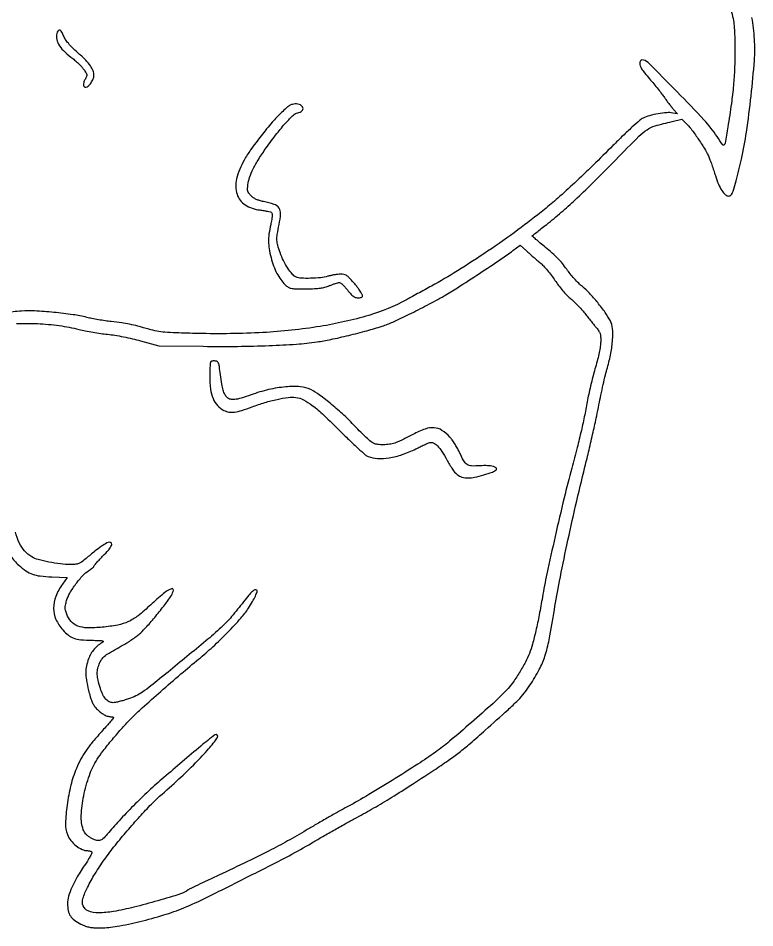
# Model space of a CAD drawing. Extents: x 33 to 1089, y 47 to 1397.
# Drawn here: x 561 to 1089, y 47 to 698 of the extents above; entities that cross this region are included whole.
import ezdxf

# ---------------------------------------------------------------- set-up
doc = ezdxf.new("R2010")
doc.units = 0

msp = doc.modelspace()

# ---------------------------------------------------------------- linework, layer by layer
for points in [[(1071.700944, 704.330643, -0.014847), (1073.15627, 698.154086, -0.027016), (1073.918954, 693.027588, -0.018567), (1074.276478, 686.71098, -0.003776), (1074.409435, 675.5, -0.010041), (1074.200012, 662.225096, -0.013688), (1073.443717, 650.280174, -0.01202), (1071.946057, 637.273982, -0.005613), (1069.412456, 620.5, -0.001598), (1067.496626, 608.946855, -0.171608), (1066.736865, 607.580363, -0.448099), (1065.694838, 607.705043, -0.006116), (1061.655212, 613.64876, 0.040808), (1052.375683, 625.451654, 0.007415), (1033.122814, 645.599988, 0.002844), (1012.175076, 666.640308, 0.198007), (1007.66317, 668.5, 0.189668), (1007.19682, 668.316495, 0.073993), (1006.757413, 667.765625, 0.059277), (1006.408588, 666.956818, 0.043657), (1006.213129, 666, 0.128451), (1006.446613, 664.358067, 0.04311), (1007.580271, 662.195957, 0.027549), (1009.686266, 659.271884, 0.00798), (1013.249626, 655, -0.004982), (1016.297244, 651.390621, -0.004417), (1019.398438, 647.574522, -0.004438), (1022.129586, 644.089448, -0.013528), (1023.897871, 641.657949, 0.007726), (1025.394069, 639.549585, 0.005379), (1027.145022, 637.214395, 0.005426), (1028.873776, 635.00972, 0.011173), (1030.283025, 633.330433), (1033.343303, 629.84497), (1029.921651, 630.484232, 0.065909), (1025.602939, 630.713649, 0.022889), (1019.4026, 629.938797, 0.023269), (1013.173654, 628.567953, 0.051539), (1008.637236, 626.82856, 0.061444), (1006.134475, 625.146072, 0.005986), (1000.672911, 620.292113, 0.007316), (994.157137, 614.183386, 0.005114), (986.984523, 607.115764, -0.004126), (972.761738, 593.045664, -0.005256), (959.403039, 580.317337, -0.005807), (947.538558, 569.503284, -0.012109), (938, 561.415399, -0.011925), (918.869603, 546.714318, -0.008961), (897.163622, 531.432062, -0.009096), (875.601653, 517.387488, -0.015427), (857, 506.531231, 0.000323), (852.12062, 503.877756, 0.000274), (846.96875, 501.068127, 0.000276), (842.278084, 498.503326, 0.000776), (839, 496.701941, -0.055158), (811.978106, 485.473442, -0.030775), (777.183281, 477.616232, -0.026879), (736.053271, 473.206137, -0.019053), (689.63261, 472.511236, -0.002132), (673.743371, 472.946662, -0.013672), (665.71155, 473.421116, -0.025441), (660.068934, 474.200274, -0.023498), (654.380429, 475.562689, 0.005715), (646.380599, 477.782154, 0.014771), (640.548077, 479.145726, 0.015636), (634.838631, 480.119057, 0.007127), (627.326649, 481.050237, -0.009039), (623.008519, 481.602283, -0.006273), (618.149552, 482.375347, -0.006328), (613.501107, 483.235545, -0.01295), (609.884592, 484.050105, 0.02687), (599.961327, 485.996746, 0.010618), (586.146867, 487.64493, 0.010458), (572.419231, 488.698474, 0.031035), (562.980459, 488.638349, 0.022933), (551.073586, 487.271697, 0.019065)], [(555.374575, 312.934475, 0.054042), (561.025315, 306.596095, 0.033244), (566.221094, 302.494505, 0.065145), (570.908124, 300.10374, 0.056638), (576.474309, 298.809737, 0.019867), (584.672566, 298.189297), (595.845131, 297.789064), (592.321769, 292.8848, 0.063422), (587.610823, 284.185376, 0.094488), (586.055171, 275.695254, 0.100735), (587.758153, 267.625855, 0.081058), (592.557362, 260.147424, 0.042362), (596.606644, 256.346184, 0.082647), (600.47363, 254.2124, 0.063736), (605.466639, 253.137727, 0.01717), (613.575714, 252.728973, -0.004855), (618.283263, 252.607782, -0.028565), (620.74233, 252.379511, -0.147141), (621.530492, 252.006665, -0.508759), (621.481204, 251.536783, 0.04085), (618.061285, 249.163407, 0.043121), (615.139399, 246.304409, 0.043704), (612.784571, 243.024928, 0.044369), (611.049278, 239.402162, 0.038092), (609.596003, 234.383702, 0.052068), (609.118634, 229.705319, 0.041676), (609.583153, 224.29579, 0.015409), (611.102576, 216.791754, 0.012183), (612.269767, 212.31344, 0.028384), (613.412525, 209.042143, 0.036856), (614.688542, 206.508249, 0.045118), (616.25102, 204.366885, 0.035402), (618.888528, 201.760365, 0.043008), (621.710183, 199.734214, 0.048224), (624.478771, 198.429408, 0.086224), (626.95034, 198, -0.030215), (627.735591, 197.952503, -0.046975), (628.397912, 197.808073, -0.059662), (628.858788, 197.597949, -0.261701), (629, 197.346631, -0.175705), (628.840968, 196.908049, -0.001807), (626.697628, 194.359929, -0.005542), (624.166415, 191.438936, -0.003537), (621.162137, 188.096631, 0.010319), (614.186578, 180.121259, 0.023456), (609.335448, 173.754253, 0.028079), (605.657173, 167.728346, 0.0232), (602.41445, 160.937616, 0.03909), (598.396444, 148.85219, 0.026779), (595.675068, 134.64714, 0.025588), (594.554654, 121.431243, 0.103254), (595.935443, 113.5, 0.073768), (598.374538, 109.293025, 0.056587), (602.137728, 105.532386, 0.058929), (606.421748, 102.880512, 0.109576), (610.391323, 102, -0.034908), (611.387495, 101.930367, -0.039625), (612.321756, 101.722643, -0.043418), (613.070968, 101.419244, -0.13727), (613.46551, 101.055805, -0.256576), (613.499808, 100.387279, -0.00985), (612.333734, 98.096012, -0.015484), (610.765292, 95.365699, -0.010052), (608.793211, 92.305805, 0.014027), (603.030883, 83.20694, 0.027974), (599.092248, 75.651885, 0.035645), (596.753335, 69.310757, 0.070814), (596.003738, 64.01888, 0.050942), (596.518225, 59.015725, 0.093746), (598.073581, 55.244933, 0.090229), (600.946922, 52.210462, 0.044449), (605.509548, 49.451527, 0.021817), (608.917171, 47.964845, 0.045101), (611.708834, 47.16928, 0.037515), (614.908357, 46.807861, 0.011076), (619.844145, 46.732153, 0.04229), (631.524867, 47.802073, 0.015171), (647.895737, 51.226589, 0.015343), (664.998796, 55.909075, 0.023318), (679.5, 61.112934, 0.016681), (695.273288, 68.242744, 0.002762), (725.110572, 83.152699, 0.002883), (754.805844, 98.413089, 0.014726), (771, 107.469778, -0.00389), (778.057347, 111.619908, -0.002333), (786.5, 116.444269, -0.002336), (794.945188, 121.16601, -0.004068), (802, 124.992623, 0.008123), (814.058322, 131.660316, 0.006798), (826.638102, 139.1149, 0.005671), (841.023218, 148.131384, 0.002977), (858.716024, 159.652073, 0.00657), (868.923117, 166.579478, 0.013218), (876.752531, 172.358477, 0.012056), (884.706787, 178.875359, 0.004576), (895.5, 188.335217, 0.001552), (911.806563, 202.984521, 0.012951), (918.991392, 209.825901, 0.027166), (923.482001, 214.847235, 0.024931), (927.540905, 220.467204, 0.021252), (934.25263, 231.840281, 0.044481), (938.266916, 241.289132, 0.031739), (941.283531, 253.133884, 0.006438), (945.018167, 274.5, -0.008517), (948.685714, 294.979952, -0.004186), (954.013412, 320.914735, -0.003993), (960.299059, 349.160436, -0.004124), (966.970389, 377, 0.002857), (969.898657, 389.084536, 0.002455), (972.843653, 401.828125, 0.002472), (975.40322, 413.423566, 0.007114), (977.024275, 421.5, -0.005638), (978.38693, 428.394457, -0.004346), (980.023319, 435.884375, -0.004395), (981.674974, 442.857263, -0.010469), (983.055771, 448, 0.023597), (985.561398, 458.416534, 0.03141), (986.785379, 468.073614, 0.035302), (986.726249, 476.169757, 0.101304), (985.181192, 481.546937, 0.034275), (981.535931, 487.489297, 0.016236), (976.085549, 494.640595, 0.016219), (970.202406, 501.400822, 0.035499), (965.189142, 506.082933, -0.025477), (962.483852, 508.509944, -0.013341), (959.36027, 511.783601, -0.01322), (956.321806, 515.327068, -0.019382), (953.858025, 518.611276, 0.020884), (950.862251, 522.579754, 0.02036), (947.521483, 526.319564, 0.018344), (943.573199, 530.104656, 0.011728), (938.728495, 534.219872, -0.003036), (934.970738, 537.300986, -0.005105), (931.858536, 539.93869, -0.001063), (929.184847, 542.262023, -0.455163), (929.185064, 542.477189, -0.01082), (929.437509, 542.687189, -0.000042), (932.350851, 545.005496, -0.000217), (935.656224, 547.632961, -0.000137), (939.51996, 550.699807, 0.010115), (949.967272, 559.337732, 0.010322), (959.984985, 568.33434, 0.007598), (971.921891, 579.853408, 0.002553), (989, 597.016734, -0.002537), (1005.688576, 613.789657, -0.046928), (1011.46298, 618.546341, -0.079407), (1017.247634, 621.246984, -0.012524), (1029.438198, 624.402113), (1036.376397, 626.013571), (1039.278123, 623.256786, -0.04002), (1043.016588, 619.087819, -0.01233), (1047.969016, 612.243115, -0.012598), (1052.626539, 605.079603, -0.033741), (1055.456132, 599.69511, -0.012889), (1056.557816, 597.01963, -0.005289), (1057.919677, 593.337534, -0.005229), (1059.29916, 589.352053, -0.006677), (1060.48265, 585.649893, 0.02454), (1062.685326, 579.52307, 0.046838), (1065.135273, 574.905479, 0.062901), (1067.663564, 571.946357, 0.186652), (1070.110332, 571, 0.258016), (1071.923052, 572.002137, 0.058358), (1073.490133, 575.295065, 0.022396), (1075.407786, 581.894086, 0.002366), (1079.116022, 597.5, 0.020882), (1082.776077, 616.864854, 0.009046), (1086.097086, 642.883553, 0.0084), (1088.433266, 668.188004, 0.034966), (1088.515306, 683.5, 0.026857), (1086.677762, 698.967472, 0.030475)], [(559.532958, 479.592086, -0.022878), (574.470453, 479.594474, -0.022339), (590.052439, 478.184234, -0.028241), (604.253073, 475.432607, 0.012631), (608.762161, 474.411958, 0.007045), (614.29809, 473.385979, 0.007024), (619.930055, 472.505304, 0.011309), (624.753073, 471.931324, -0.015332), (629.919141, 471.27433, -0.008731), (636.120211, 470.18037, -0.008549), (642.548258, 468.815813, -0.010789), (648.442104, 467.324349), (661.384208, 463.750473), (693.356322, 463.342387, 0.005628), (717.991812, 463.305248, 0.007256), (740.615612, 463.854186, 0.008024), (760.116529, 464.924235, 0.017825), (774.909033, 466.505756, 0.016501), (784.709284, 468.240085, 0.00722), (797.581638, 471.153681, 0.007249), (810.714444, 474.528477, 0.012581), (821.5, 477.761019, 0.027245), (829.160501, 480.739558, 0.007372), (840.942367, 486.286963, 0.007572), (853.89395, 492.864923, 0.008801), (866, 499.520741, 0.0125), (875.52417, 505.298445, 0.002863), (891.312865, 515.552885, 0.002728), (906.936953, 525.950649, 0.01471), (915.228773, 531.896154), (920.435373, 535.866444), (925.056343, 531.683222, 0.003381), (927.197746, 529.770864, 0.00187), (929.837399, 527.462922, 0.001864), (932.529781, 525.144132, 0.003001), (934.843258, 523.190555, -0.030668), (937.20878, 520.95764, -0.013117), (940.098982, 517.706388, -0.012922), (943.007759, 514.06938, -0.016601), (945.480777, 510.572611, 0.016832), (948.01538, 506.992281, 0.01429), (950.922455, 503.384563, 0.01473), (953.825812, 500.18113, 0.030087), (956.319158, 497.882056, -0.019584), (958.742955, 495.739484, -0.010046), (961.617515, 492.877854, -0.009968), (964.463318, 489.808506, -0.014798), (966.819751, 487, 0.001297), (969.020389, 484.228532, 0.00106), (971.38805, 481.275407, 0.001071), (973.577804, 478.567905, 0.002819), (975.162262, 476.639684, -0.025238), (976.945692, 474.259382, -0.073296), (977.830862, 472.409129, -0.063873), (978.208037, 470.242024, -0.015932), (978.254451, 466.639684, -0.03153), (977.979219, 463.291438, -0.014262), (977.218594, 458.953518, -0.012767), (976.05909, 453.94809, -0.009578), (974.537659, 448.5, 0.008599), (973.010055, 443.07082, 0.00533), (971.394225, 436.646875, 0.005345), (969.933918, 430.268596, 0.009596), (968.892286, 425, -0.006804), (966.806371, 414.130771, -0.006327), (964.377547, 403.054589, -0.00552), (961.367091, 390.72933, -0.00321), (957.495715, 376, 0.006716), (952.049816, 354.672947, 0.003176), (945.570191, 327.027248, 0.002976), (939.651772, 300.300087, 0.011485), (936.458437, 283.60585, -0.006492), (934.18597, 271.047481, -0.008414), (931.759863, 259.599109, -0.009184), (929.361207, 249.965367, -0.025188), (927.204979, 243.297342, -0.033553), (924.359745, 237.096748, -0.014845), (919.826192, 229.305192, -0.01472), (914.894179, 221.87655, -0.038184), (910.797641, 216.931909, -0.016736), (901.075562, 207.521132, -0.004923), (885.546756, 193.740732, -0.004794), (869.844405, 180.342596, -0.019067), (859.827996, 172.590238, -0.012285), (847.115179, 163.96803, -0.004465), (828.689124, 152.352406, -0.004532), (809.771944, 140.897545, -0.010171), (795.163699, 132.628824, 0.004167), (789.328461, 129.417796, 0.001956), (781.833624, 125.173121, 0.001938), (774.013716, 120.663536, 0.002724), (767.0736, 116.574608, -0.007761), (753.814405, 108.941528, -0.008309), (740.62018, 101.900353, -0.00681), (725.139834, 94.231172, -0.003013), (704.5, 84.506107, 0.001258), (696.377182, 80.713597, 0.001933), (689.367153, 77.385991, 0.000624), (683.312892, 74.474041, 0.056137), (682.473288, 73.945642, -0.091346), (677.032102, 71.03159, -0.006786), (660.843314, 66.095957, -0.010339), (643.585898, 61.47406, -0.017717), (629, 58.432642, -0.036541), (618.147967, 57.37567, -0.106389), (610.789628, 58.775095, -0.199577), (607.232349, 62.393347, -0.175855), (607.047322, 67.711982, -0.039006), (610.339548, 75.6906, -0.019263), (615.675189, 85.277994, -0.017707), (622.480888, 95.625672, -0.015282), (630.330626, 106, -0.007744), (638.743062, 116.114345, -0.006841), (647.814605, 126.395796, -0.00678), (656.193323, 135.38609, -0.022846), (662.010115, 140.929644, 0.007948), (675.838218, 153.343613, 0.01133), (687.683652, 164.832445, 0.012819), (697.179045, 174.976478, 0.030192), (703.584877, 183.122478, 0.365886), (703.419877, 184.844961, 0.36918), (701.702221, 184.959296, 0.015231), (691.592692, 176.928407, 0.001158), (665, 154.34335, 0.010969), (654.268798, 144.771894, 0.009074), (643.253958, 134.12483, 0.009263), (632.975246, 123.432998, 0.014144), (624.501629, 113.75, -0.033881), (621.422334, 110.499379, -0.136565), (619.012195, 109.265178, -0.142196), (616.367408, 109.479016, -0.037866), (612.5, 111.29439, -0.033467), (610.647363, 112.512095, -0.046631), (609.185187, 113.851437, -0.050453), (608.083197, 115.346452, -0.050862), (607.306442, 117.027939, -0.096229), (605.897725, 127.079763, -0.035703), (607.672177, 141.315957, -0.035652), (611.66011, 155.915244, -0.057745), (617.289506, 167.471752, -0.023646), (621.505756, 173.428679, -0.008098), (628.153254, 181.658913, -0.008277), (635.437522, 190.096653, -0.013437), (641.931691, 196.990019, -0.013799), (649.571389, 204.261939, -0.003167), (662.882109, 216.09769, -0.00345), (677.357969, 228.630384, -0.005402), (690, 239.189714, 0.016166), (700.14584, 248.041688, 0.011704), (710.883204, 258.518851, 0.011348), (720.322817, 268.619945, 0.038788), (725.770883, 275.766807, 0.012188), (728.673193, 280.506792, 0.023833), (730.707518, 284.439431, 0.022943), (731.941729, 287.495275, 0.288467), (731.67773, 288.655603, 0.304119), (730.414001, 288.905118, 0.082526), (728.597312, 287.76563, 0.039465), (726.027221, 285.099318, 0.009371), (722.19542, 280.256714, -0.014485), (713.646372, 269.676657, -0.028457), (706.151117, 261.876811, -0.014469), (695.156149, 252.243675, -0.001438), (668.076466, 230, -0.002636), (655.771686, 220.059446, -0.019421), (649.694036, 215.577605, -0.037596), (645.061531, 212.916507, -0.030126), (639.730731, 210.75, -0.00957), (636.405908, 209.697236, -0.010531), (633.147213, 208.807813, -0.010003), (630.337576, 208.163625, -0.05139), (628.749775, 208, -0.120757), (625.944059, 208.687648, -0.088428), (623.395724, 210.653597, -0.070288), (621.227013, 213.844379, -0.041837), (619.549939, 218.13024, -0.013936), (617.938236, 224.152605, -0.04616), (617.360632, 228.2112, -0.061041), (617.612652, 231.665984, -0.040362), (618.696193, 235.5, -0.045841), (620.336146, 238.914754, -0.091439), (622.309669, 241.157118, -0.035847), (625.940832, 243.61501, -0.002273), (637.122624, 250, 0.01613), (639.853972, 251.661656, 0.010048), (642.950161, 253.774881, 0.01008), (645.92247, 255.983995, 0.017967), (648.262181, 257.935765, 0.028907), (652.797621, 262.503756, 0.008196), (659.310336, 270.117212, 0.008606), (665.782326, 278.218988, 0.018056), (670.47021, 284.77562, 0.11631), (671.879946, 288.601639, 0.584337), (670.455256, 289.650463, 0.067728), (664.693896, 286.052011, 0.013865), (655.658305, 278.106747, -0.020036), (646.624292, 270.358412, -0.059278), (639.670812, 266.090847, -0.061588), (632.060159, 263.661197, -0.022921), (620.920559, 262.089544, -0.026866), (610.306054, 261.658261, -0.0858), (603.361714, 262.952736, -0.123472), (598.696093, 266.152711, -0.09002), (595.426157, 271.554184, -0.021931), (594.561708, 274.154432, -0.068301), (594.303404, 275.978024, -0.059356), (594.528407, 277.938785, -0.013746), (595.384684, 281.153511, -0.06003), (597.727879, 286.578495, -0.026915), (602.001015, 293.080032, -0.0268), (606.901289, 299.031164, -0.066411), (611.227715, 302.64375, 0.011207), (612.71781, 303.631791, 0.01928), (613.906392, 304.528767, 0.014514), (614.778414, 305.284469, 0.426662), (614.784018, 305.549315, -0.390124), (614.770864, 305.866325, -0.003336), (616.498602, 307.879968, -0.009163), (618.607276, 310.216772, -0.005512), (621.189539, 312.914814, 0.013471), (625.550367, 317.618818, 0.067448), (627.533117, 320.606368, 0.253565), (627.459839, 322.218346, 0.263001), (626.076596, 323, 0.134803), (624.092886, 322.455282, 0.017934), (620.404216, 320.081348, 0.016485), (615.579122, 316.483775, 0.006986), (609.340508, 311.359787, -0.014524), (606.127397, 308.800876, -0.067556), (604.061862, 307.649331, -0.074036), (601.853499, 307.141854, -0.019521), (598.221498, 307, -0.029249), (590.926615, 307.427097, -0.019482), (582.651864, 308.727857, -0.018843), (575.074381, 310.522559, -0.065053), (570.436552, 312.484315, -0.077981), (565.266872, 316.71413, -0.071559), (561.460321, 322.442143, -0.056329), (558.793292, 330.200129, -0.026635)]]:
    msp.add_lwpolyline(points, format="xyb")
for points in [[(588.606989, 688.418213, 0.126519), (588.131169, 684.2883, 0.091502), (589.592791, 679.870161, 0.069474), (593.030229, 675.260176, 0.037042), (598.400528, 670.575572, -0.015828), (601.113775, 668.404215, -0.013527), (603.833921, 665.952131, -0.013737), (606.185968, 663.587139, -0.03731), (607.672312, 661.751353, -0.012341), (609.353988, 659.192013, -0.10855), (609.803623, 657.922516, -0.133309), (609.628957, 656.691191, -0.022012), (608.575807, 654.510907, 0.04304), (607.620271, 652.300158, 0.104881), (607.421209, 650.545248, 0.184756), (607.968817, 649.443965, 0.188166), (609.106766, 649, 0.194124), (610.831805, 649.695969, 0.048071), (612.853474, 652.058655, 0.048631), (614.475016, 654.927072, 0.105018), (614.996262, 657.396023, 0.091469), (614.364192, 660.799245, 0.063826), (612.509841, 664.246319, 0.041219), (609.05673, 668.317701, 0.012638), (603.206023, 673.875357, -0.01163), (599.457133, 677.422125, -0.022057), (596.637614, 680.474702, -0.027414), (594.605954, 683.164991, -0.050511), (593.314038, 685.580914, 0.029953), (591.945058, 688.414847, 0.130341), (590.659408, 689.743057, 0.310768), (589.537668, 689.675498, 0.136239)], [(749.378676, 630.808105, 0.024362), (742.845064, 623.891887, 0.010569), (734.816481, 614.106721, 0.010435), (727.302891, 604.121936, 0.02859), (722.563291, 596.679559, 0.065218), (717.217964, 583.28307, 0.14063), (717.548436, 572.279984, 0.17607), (723.405841, 564.70186, 0.114212), (733.969822, 561.003313, -0.012033), (736.812651, 560.621818, -0.015842), (739.382184, 560.129924, -0.013293), (741.473586, 559.601666, -0.128552), (742.257074, 559.142926, -0.176371), (742.670169, 558.256842, -0.038983), (742.685783, 556.55381, -0.027593), (742.377325, 554.07762, -0.009298), (741.662489, 550.50909, 0.018824), (740.452867, 543.810441, 0.037903), (740.103084, 538.456331, 0.0391), (740.568845, 533.218728, 0.021391), (741.911064, 526.909963, 0.024769), (743.787018, 520.88677, 0.032152), (746.121605, 515.598622, 0.03537), (748.879935, 511.107073, 0.046551), (752.028963, 507.476427, 0.043909), (754.243207, 505.702198, 0.098586), (756.225385, 504.88458, 0.046074), (759.178829, 504.580479, 0.003911), (766.820021, 504.559871, 0.007162), (773.170572, 504.683404, 0.024522), (777.284309, 505.024833, 0.034729), (780.523253, 505.685691, 0.030515), (783.78702, 506.809871, -0.011058), (785.944808, 507.648316, -0.012417), (788.056326, 508.35665, -0.011746), (789.876441, 508.870865, -0.063046), (790.896501, 509, -0.158155), (791.851645, 508.690127, -0.028511), (793.318239, 507.493362, -0.027588), (794.968701, 505.805507, -0.019705), (796.629652, 503.75, 0.03135), (799.356705, 500.531342, 0.078951), (801.800123, 498.682932, 0.109728), (804.169248, 498.023476, 0.105213), (806.633928, 498.413019, 0.103066), (807.325772, 498.858243, 0.223722), (807.539436, 499.437492, 0.096943), (807.278785, 500.343604, 0.012564), (806.311202, 502.121068, 0.024371), (805.321572, 503.657028, 0.008532), (803.756382, 505.767346, 0.008448), (801.952763, 508.034035, 0.009776), (800.157331, 510.128967, 0.013953), (797.556864, 512.886905, 0.066964), (795.84516, 514.196667, 0.091614), (794.113083, 514.802944, 0.039167), (791.657331, 514.989176, 0.026848), (789.714071, 514.87968, 0.013499), (787.279217, 514.544086, 0.013365), (784.773969, 514.060482, 0.019282), (782.591069, 513.489176, -0.04902), (777.448073, 512.46496, -0.020002), (770.323167, 512.046842, -0.017909), (763.426497, 512.165442, -0.093904), (759.758837, 513.06402, -0.111702), (757.109234, 515.078297, -0.029996), (753.939048, 519.351046, -0.029185), (750.86944, 524.712155, -0.028373), (748.412694, 530.444081, -0.019164), (746.723145, 535.720905, -0.059148), (746.151903, 539.415828, -0.049234), (746.409708, 543.492166, -0.010364), (747.705144, 550.520261, 0.033184), (748.770106, 558.264471, 0.167334), (747.65836, 562.422189, 0.165417), (744.213658, 565.041157, 0.032248), (736.563452, 567.057567, -0.021904), (733.647994, 567.761893, -0.038098), (731.317275, 568.631213, -0.043812), (729.383716, 569.740166, -0.044304), (727.680765, 571.165389, -0.027937), (726.028177, 573.013739, -0.096547), (725.288288, 574.43084, -0.083872), (725.081278, 576.12861, -0.017968), (725.325124, 579.097349, -0.056331), (726.553958, 584.335417, -0.029953), (729.168765, 590.470998, -0.024861), (733.12282, 597.499227, -0.01465), (738.496861, 605.5, -0.009218), (746.155215, 615.803028, -0.018635), (752.628487, 623.568271, -0.01956), (757.919294, 629.010516, -0.141686), (761.125202, 630.67504, 0.123597), (764.07772, 632.077103, 0.299437), (764.758165, 634.279704, 0.22969), (762.948731, 636.286208, 0.096661), (759.291001, 637, 0.070648), (757.204597, 636.70372, 0.069169), (755.266775, 635.83778, 0.041918), (752.948176, 634.103738, 0.009798)], [(698.712576, 452.379243, 0.175439), (698.428215, 451.772161, 0.005608), (698.209319, 449.024376, 0.010223), (698.051651, 445.730644, 0.006847), (698, 441.95906, 0.030053), (698.558219, 432.680139, 0.068496), (700.3379, 425.907153, 0.088859), (703.497094, 420.98902, 0.085912), (708.20034, 417.404986, 0.085467), (711.724309, 416.279133, 0.066066), (715.762729, 416.251771, 0.044653), (720.969904, 417.385675, 0.014933), (728.339404, 419.93893, -0.017345), (737.470401, 423.053226, -0.02019), (746.347335, 425.354281, -0.021693), (754.137809, 426.69062, -0.059757), (759.70052, 426.730288, -0.092503), (765.164708, 425.059623, -0.042635), (771.464316, 421.053508, -0.026593), (779.683365, 414.062817, -0.007349), (791.825939, 402.22521, 0.005426), (798.420299, 395.74682, 0.007783), (804.413577, 390.162258, 0.005734), (809.472044, 385.698017, 0.079122), (811.54382, 384.417244, 0.089673), (818.226936, 382.944429, 0.048962), (826.633555, 383.447772, 0.043032), (836.036249, 385.785274, 0.033623), (845.743614, 389.853952, -0.003822), (848.869896, 391.389133, -0.004524), (851.849052, 392.790841, -0.003961), (854.381985, 393.930512, -0.0285), (855.636137, 394.399573, -0.194345), (858.242452, 394.182774, -0.080157), (861.163077, 392.06728, -0.0518), (864.403084, 388.064327, -0.020799), (868, 382, 0.019969), (871.995424, 375.238256, 0.073766), (875.260182, 371.522569, 0.106683), (878.775331, 369.647268, 0.070515), (883.326725, 369.021092, 0.053053), (887.858442, 369.521986, 0.017268), (894.390567, 371.194251, 0.014171), (900.684699, 373.234725, 0.111347), (903.266288, 374.866288, 0.42208), (903.24851, 376.193811, 0.129751), (901.289005, 377.265705, 0.053495), (897.173706, 377.827213, 0.024293), (891.733097, 377.71916, -0.026723), (885.696797, 377.6286, -0.138527), (882.555704, 378.647725, -0.118396), (880.159753, 381.23997, -0.017248), (876.848766, 387.664261, 0.017407), (875.386278, 390.499698, 0.013103), (873.590819, 393.513987, 0.013289), (871.75091, 396.261981, 0.029544), (870.176307, 398.226609, 0.063177), (864.472584, 403.128113, 0.128744), (858.919768, 405.015414, 0.106265), (852.432479, 404.10001, 0.034949), (843.589904, 400.132197, -0.006167), (839.831798, 398.17892, -0.006318), (836.056654, 396.335005, -0.006145), (832.741545, 394.816924, -0.026257), (830.709342, 394.041226, -0.041853), (826.814618, 393.135571, -0.033454), (822.51695, 392.799961, -0.034504), (818.454458, 393.035566, -0.066545), (815.311276, 393.871065, -0.080618), (813.676197, 394.881629, -0.008016), (810.233617, 397.965597, -0.009929), (806.237963, 401.812209, -0.007729), (802.043741, 406.14554, 0.017465), (794.21078, 413.929176, 0.013988), (785.264282, 421.765398, 0.01394), (776.7042, 428.456868, 0.042164), (770.406381, 432.32963, 0.099757), (763.02758, 434.357442, 0.039323), (752.444902, 434.259376, 0.035403), (740.214468, 432.302612, 0.029481), (727.589196, 428.557509, -0.011842), (720.409613, 426.149324, -0.047326), (715.873281, 425.204405, -0.085073), (712.769622, 425.387592, -0.140082), (710.487679, 426.655178, -0.074878), (708.82844, 428.902793, -0.049955), (707.619825, 431.871598, -0.031751), (706.640146, 436.185541, -0.00901), (705.667271, 443, 0.004633), (704.872012, 448.941587, 0.05503), (704.293042, 451.187719, 0.159687), (703.421759, 452.267537, 0.115192), (701.955194, 452.79591, 0.028471), (700.934383, 452.856723, 0.032605), (699.959033, 452.795577, 0.034525), (699.153375, 452.634928, 0.130624)]]:
    msp.add_lwpolyline(points, format="xyb", close=True)

doc.saveas('drawing.dxf')
